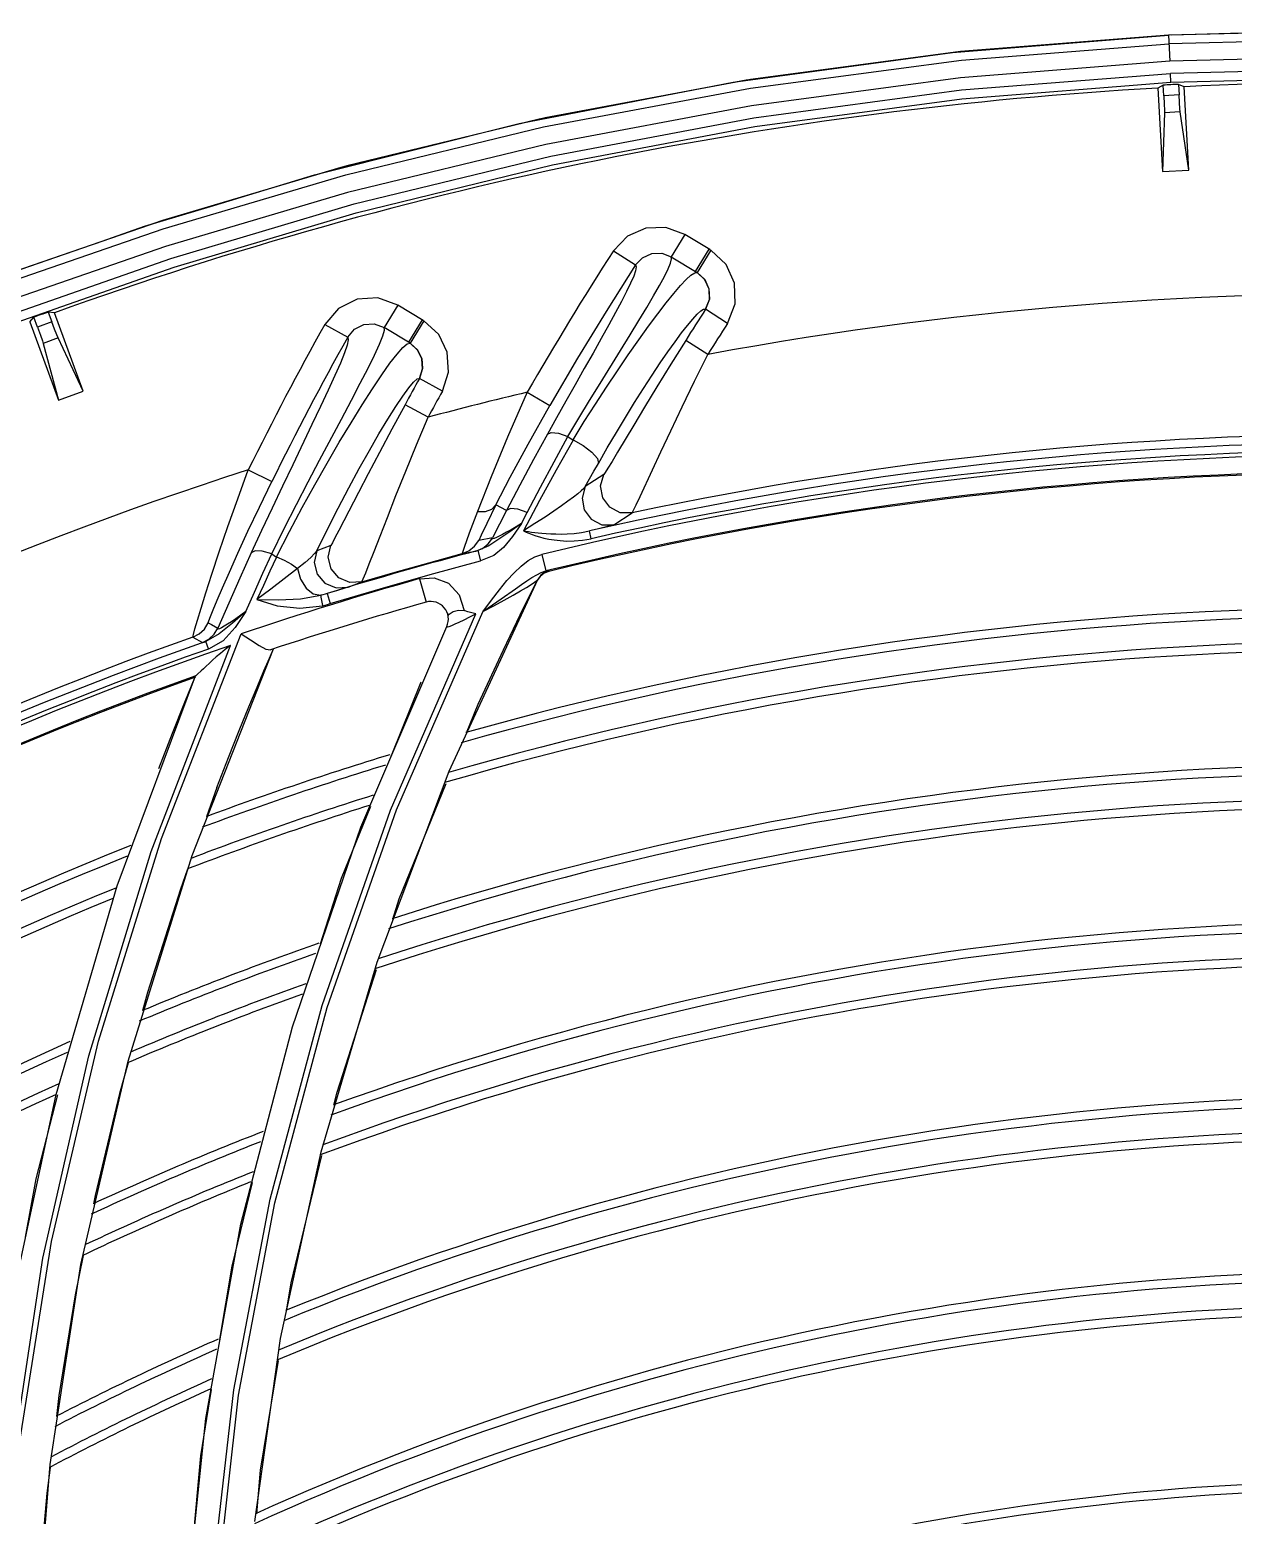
# Model space of a CAD drawing. Header units: metres. Extents: x -367 to 374, y -238 to 224.
# Drawn here: x 350.5151 to 350.584, y 176.8556 to 176.9406 of the extents above; entities that cross this region are included whole.
import ezdxf
from ezdxf.enums import TextEntityAlignment as Align

# ---------------------------------------------------------------- set-up
doc = ezdxf.new("R2010")
doc.units = ezdxf.units.M
for name, color, linetype in [('ELE-ALIMENTADORES', 160, 'Continuous'), ('LA_BAU_BASES GERAIS_R00$0$ARQ-XREF-ATT', 8, 'Continuous'), ('LA_BAU_BASES GERAIS_R00$0$BASE', 253, 'Continuous'), ('LA_BAU_BASES GERAIS_R00$0$dutos', 31, 'Continuous')]:
    doc.layers.add(name, color=color, linetype=linetype)
doc.styles.add('LA_BAU_BASES GERAIS_R00$0$R60-125-RS', font='romans.shx', dxfattribs={"height": 0.19})
doc.styles.add('LA_BAU_BASES GERAIS_R00$0$R80-100-RS', font='romans.shx', dxfattribs={"height": 0.203})

# ---------------------------------------------------------------- blocks, each defined once
blk = doc.blocks.new('LA_BAU_BASES GERAIS_R00$0$A$C2E3D5B4E')
at = {"layer": 'LA_BAU_BASES GERAIS_R00$0$dutos', "color": 251}
for p, q in [((-16.15736034561587, -1.009367604535043), (-16.16972641882739, -1.009676403012861)), ((-16.16972616517205, -1.009676366642168), (-16.16964857036601, -1.011173473857241)), ((-16.1575788776895, -1.00937015057815), (-16.16954034926357, -1.009671756589057)), ((-16.17002600307751, -1.012539398363231), (-16.17033109878594, -1.012713541298297)), ((-16.16999277195828, -1.013143943621515), (-16.17002600307751, -1.012539398363231)), ((-16.16958601318584, -1.012367135973079), (-16.1696122078074, -1.01186731284605)), ((-16.16915557246602, -1.012493731801158), (-16.16912246081438, -1.013096103674513)), ((-16.1688331414839, -1.012634954623252), (-16.16915557246602, -1.012493731801158)), ((-16.17033109878594, -1.012713541298297), (-16.17006914779995, -1.01747899100036)), ((-16.16912246081438, -1.013096103674513), (-16.16999277195828, -1.013143943621515)), ((-16.16857139623926, -1.017396661416285), (-16.1688331414839, -1.012634954623252)), ((-16.16995299688415, -1.014124862793949), (-16.17006914779995, -1.01747899100036)), ((-16.16905448123725, -1.014075472479533), (-16.16995299688415, -1.014124862793949)), ((-16.16857139623926, -1.017396661416285), (-16.16905448123725, -1.014075472479533)), ((-16.17006914779995, -1.01747899100036), (-16.16857139623926, -1.017396661416285)), ((-16.1974096844865, -1.021082545625802), (-16.19818937740183, -1.022364125919637)), ((-16.19597885737812, -1.02195203340915), (-16.19740959160481, -1.021082602070862)), ((-16.19603854730349, -1.02191746118541), (-16.19681927126931, -1.023198423847759)), ((-16.20148923518627, -1.022017723613942), (-16.20022935362476, -1.022831396415029)), ((-16.19818937740183, -1.022364125919637), (-16.19670234273281, -1.023269469044578)), ((-16.19592171146041, -1.021988670562394), (-16.19670234273281, -1.023269469044578)), ((-16.19597885737812, -1.02195203340915), (-16.1959259462742, -1.021993378757259)), ((-16.19684369106699, -1.023274262593702), (-16.1967030584251, -1.023269103116661)), ((-16.19670250641821, -1.023269450465421), (-16.19627217669995, -1.023665630383846)), ((-16.21383415015362, -1.025125774638298), (-16.21461330285911, -1.026407718535381)), ((-16.21237624447576, -1.02601303111777), (-16.21383402551828, -1.025125850491065)), ((-16.23490040223533, -1.026080249443737), (-16.23465955222491, -1.025824514372914)), ((-16.23490040223533, -1.026080249443737), (-16.23325661460876, -1.030560884602608)), ((-16.23445102121968, -1.026392928039684), (-16.23465955222491, -1.025824514372914)), ((-16.23363272558208, -1.026092724118541), (-16.23445102121968, -1.026392928039684)), ((-16.23384050690265, -1.025526353942666), (-16.23363272558208, -1.026092724118541)), ((-16.23349087506358, -1.02556713630355), (-16.23384050690265, -1.025526353942666)), ((-16.23184837850931, -1.030044252250889), (-16.23349087506358, -1.02556713630355)), ((-16.21243508697307, -1.02597734570071), (-16.21321585407577, -1.027258379265447)), ((-16.21234439753152, -1.026032619310797), (-16.21312506427512, -1.027313477350333)), ((-16.21237624447576, -1.02601303111777), (-16.21234768629256, -1.026036276567254)), ((-16.19622406848066, -1.025363941350122), (-16.19622256989851, -1.025364837770837)), ((-16.19496291722135, -1.026178857240382), (-16.19622257074934, -1.025364837221503)), ((-16.23328137666113, -1.02700942385826), (-16.23412619111741, -1.02731935660421)), ((-16.23184837850931, -1.030044252250889), (-16.23328137666113, -1.02700942385826)), ((-16.21801340736511, -1.026229104788115), (-16.21670319617033, -1.026958960968557)), ((-16.21312503868739, -1.02731343536351), (-16.21461330285911, -1.026407718535381)), ((-16.23412619111741, -1.02731935660421), (-16.23325661460876, -1.030560884602608)), ((-16.21328985448281, -1.027341711822089), (-16.2131256871271, -1.027313097476224)), ((-16.21312520269021, -1.027313392994699), (-16.21270910397106, -1.027690305885415)), ((-16.19609046550522, -1.027947031385963), (-16.19735985218631, -1.027148277957792)), ((-16.2125958416932, -1.029323362419461), (-16.21259445154328, -1.029324180640003)), ((-16.21128400982207, -1.03005362911216), (-16.21259445297392, -1.029324179844195)), ((-16.23325661460876, -1.030560884602608), (-16.23184837850931, -1.030044252250889)), ((-16.20642551185028, -1.030118422035855), (-16.20512469990126, -1.030864963053943)), ((-16.21210479579895, -1.031544405261855), (-16.21342193562032, -1.030827125755138)), ((-16.20410314886294, -1.032656984346147), (-16.20379847753793, -1.032849895372863)), ((-16.22238930477306, -1.034560684628275), (-16.22104453941029, -1.035224919414475)), ((-16.20204401476667, -1.034824305497466), (-16.20310804127894, -1.03551858266718)), ((-16.20761283748607, -1.036880742191613), (-16.20842298406296, -1.038454162406822)), ((-16.20761283748607, -1.036880742191613), (-16.20821699206044, -1.036565262261036)), ((-16.20675361393296, -1.037627223843344), (-16.20642859942609, -1.036995042672686)), ((-16.20147205561943, -1.03770670358216), (-16.2004213322075, -1.03702250395844)), ((-16.20275946001493, -1.038495264888923), (-16.20285999706084, -1.038053964676408)), ((-16.21766839830025, -1.038877476960522), (-16.21846972711137, -1.039183079954171)), ((-16.20944014147972, -1.038931459537423), (-16.20919927883097, -1.038594295001246)), ((-16.20842298406296, -1.038454162406822), (-16.20919935374241, -1.038594255871146)), ((-16.20866444169951, -1.038792442141755), (-16.20842445573271, -1.038457156098673)), ((-16.2210512832371, -1.039367662019401), (-16.22077101789591, -1.039544995290896)), ((-16.21197601162203, -1.040537984064656), (-16.20909727806884, -1.039762046549811)), ((-16.21014499336115, -1.039349956877857), (-16.20937306540327, -1.039211142343163)), ((-16.21003093111358, -1.038991073999284), (-16.21014496840371, -1.039350050582186)), ((-16.20937305264943, -1.039211191147558), (-16.20924910605254, -1.039180113304326)), ((-16.20924859198431, -1.039179981616769), (-16.20909692652913, -1.039763099669187)), ((-16.2059856836363, -1.039530516779166), (-16.20559696330156, -1.039398319058535)), ((-16.20559750123903, -1.039395149122981), (-16.20536647611561, -1.040344525824992)), ((-16.21720407283283, -1.040735417741132), (-16.21764884160348, -1.040214062407983)), ((-16.20565434541504, -1.040587841644708), (-16.20582108809776, -1.040824358322141)), ((-16.20562306729971, -1.040429704348469), (-16.20536647530844, -1.040344526638989)), ((-16.205198187919, -1.040370581523064), (-16.20516448789022, -1.040304377887594)), ((-16.21668282195242, -1.041265277352693), (-16.21788141653042, -1.041635897510503)), ((-16.21657348919325, -1.041004982428319), (-16.21720407283283, -1.040735417741132)), ((-16.21668459347802, -1.04126564518964), (-16.21589145886082, -1.040966348212066)), ((-16.21589145886082, -1.040966348212066), (-16.21657348919325, -1.041004982428319)), ((-16.21258893782851, -1.040784645276915), (-16.2122110946143, -1.042128253359522)), ((-16.21093712321499, -1.041046215501126), (-16.21031679240377, -1.041702770922427)), ((-16.21089355917138, -1.051795015217692), (-16.20582106590246, -1.040824313767814)), ((-16.20587845487717, -1.04088571310939), (-16.20582114339004, -1.040824278099251)), ((-16.20568960291803, -1.040655907941698), (-16.20585476924998, -1.040890877002937)), ((-16.21820657130365, -1.042040881746914), (-16.21815184943171, -1.042328900137989)), ((-16.21788005877397, -1.041635483071957), (-16.21769787509083, -1.042214629154557)), ((-16.21031679240377, -1.041702770922427), (-16.21004455158663, -1.042605994519988)), ((-16.21424902916579, -1.054032714482389), (-16.20936346181497, -1.042790659452919)), ((-16.21391787214452, -1.05401988399052), (-16.20897419477251, -1.042674989194609)), ((-16.2273652675658, -1.055645460325366), (-16.22279216004745, -1.043949554594917)), ((-16.22468344180561, -1.043315616724328), (-16.22450007220459, -1.043415893129975)), ((-16.22450007220459, -1.043415893129975), (-16.22413484970957, -1.043619827788177)), ((-16.22279243597359, -1.043946902513824), (-16.22226104594574, -1.044278297303833)), ((-16.21595320612141, -1.055001133568737), (-16.21103621444354, -1.043518121392196)), ((-16.22794620189916, -1.056390769547477), (-16.22340279640548, -1.044610608505252)), ((-16.22561060307089, -1.056632411521321), (-16.22095522265226, -1.044804224641382)), ((-16.2255592341553, -1.044130835063413), (-16.22501213053556, -1.044434960207298)), ((-16.22467502295012, -1.044808800709404), (-16.22482479196833, -1.044381657806014)), ((-16.22118204020535, -1.045326540172653), (-16.22095713319322, -1.044808773329976)), ((-16.22989943813809, -1.058358391702029), (-16.22541596506562, -1.046348240958366)), ((-16.22539563258169, -1.046338842115517), (-16.22541602028241, -1.046348210020994)), ((-16.21420031349953, -1.050899570678382), (-16.2124914541896, -1.046680778383859)), ((-16.20989828105894, -1.049608971808709), (-16.20922947051804, -1.047960469468933)), ((-16.21501959289481, -1.062735473769578), (-16.21089355917138, -1.051795015217692)), ((-16.21375193267022, -1.059107556722381), (-16.21107024317462, -1.052497655791456)), ((-16.22418940433136, -1.052742423330244), (-16.22478924964025, -1.05441517231128)), ((-16.21816280394523, -1.065221211309733), (-16.21424902916579, -1.054032714482389)), ((-16.21787656580591, -1.065324435035734), (-16.21391787214452, -1.05401988399052)), ((-16.21986732826645, -1.066426043379295), (-16.21595320612141, -1.055001133568737)), ((-16.2309720438584, -1.067247688755458), (-16.2273652675658, -1.055645460325366)), ((-16.23151488485473, -1.068097493214452), (-16.22794620189916, -1.056390769547477)), ((-16.22927091164274, -1.068397146642099), (-16.22561060307089, -1.056632411521321)), ((-16.23338539418137, -1.070297299260062), (-16.22989943813809, -1.058358391702029)), ((-16.21412352270227, -1.060262290627804), (-16.21375193267022, -1.059107556722381)), ((-16.21822695275068, -1.073579154082552), (-16.21501959289481, -1.062735473769578)), ((-16.21731081001099, -1.070166939288981), (-16.21505389358026, -1.063153462892558)), ((-16.22815431349363, -1.064469334577268), (-16.22844333283047, -1.065508854381449)), ((-16.22113950016046, -1.076295215426114), (-16.21816280394523, -1.065221211309733)), ((-16.22087771506995, -1.076511305868451), (-16.21787656580591, -1.065324435035734)), ((-16.22281271285692, -1.077727363099882), (-16.21986732826645, -1.066426043379295)), ((-16.2336531506603, -1.078719000228091), (-16.2309720438584, -1.067247688755458)), ((-16.23414551050928, -1.079674099833653), (-16.23151488485473, -1.068097493214452)), ((-16.23196816592599, -1.080033422864005), (-16.22927091164274, -1.068397146642099)), ((-16.23590316212676, -1.082078803668708), (-16.23338539418137, -1.070297299260062)), ((-16.2174904614003, -1.070911671895999), (-16.21731081001099, -1.070166939288981)), ((-16.22054950943402, -1.084267140646887), (-16.21822695275068, -1.073579154082552)), ((-16.2199434843501, -1.081080511592234), (-16.21818466600189, -1.073789449830372)), ((-16.23115374635245, -1.076080583034752), (-16.23124927182835, -1.07655769139609)), ((-16.22295756159338, -1.08751479630854), (-16.22087771506995, -1.076511305868451)), ((-16.22482812858789, -1.088846939082657), (-16.22281271285692, -1.077727363099882)), ((-16.23544655600244, -1.090025516253888), (-16.2336531506603, -1.078719000228091)), ((-16.23587393664093, -1.091065630134551), (-16.23414551050928, -1.079674099833653)), ((-16.23373915410912, -1.091484129537719), (-16.23196816592599, -1.080033422864005)), ((-16.22020466866161, -1.082682947272303), (-16.2199434843501, -1.081080511592234)), ((-16.22202575182746, -1.094752129765482), (-16.22054950943402, -1.084267140646887)), ((-16.23322537689819, -1.087522767839516), (-16.23337466190014, -1.088724347847972)), ((-16.22595540486464, -1.099736965372074), (-16.22482812858789, -1.088846939082657)), ((-16.23462370340303, -1.102701190511368), (-16.23373915410912, -1.091484129537719))]:
    blk.add_line(p, q, dxfattribs=at)
for points in [[(-16.16972641908478, -1.009676397943338), (-16.18172396158434, -1.010626418197432), (-16.19389479851679, -1.012251198243291), (-16.20573971561589, -1.01448760966349), (-16.21709391449531, -1.017255501720399), (-16.22745290959892, -1.020334034841369), (-16.23641601681811, -1.0234417961953), (-16.24404929902084, -1.026427761485763), (-16.25060713132461, -1.029253116594816), (-16.25621973333, -1.03187002898602), (-16.26099435673723, -1.03424630327271), (-16.26502205901352, -1.03636178525602), (-16.26838607105174, -1.038209314293169), (-16.27116420086304, -1.039791294348731), (-16.27339960823701, -1.041104637497199), (-16.27423804934915, -1.041605240745128)], [(-16.16972628055919, -1.009676397761439), (-16.18162775995324, -1.010616241490141), (-16.19365382967817, -1.012212442643147), (-16.20540198842173, -1.014414754852339), (-16.21674309972377, -1.017160614652937), (-16.22730736127278, -1.020287016771988), (-16.23646001240513, -1.023458096480397), (-16.24426095073841, -1.026515137110152), (-16.2509302791168, -1.029398733637834), (-16.25661416589173, -1.032061030410375), (-16.26144064339223, -1.034475646272483), (-16.2655041772191, -1.036621994449604), (-16.26889392340854, -1.038494648567109), (-16.27168514185269, -1.040094189681156), (-16.27393289396423, -1.041421832308231)], [(-16.22437144065452, -1.019431818233613), (-16.21859927246396, -1.017669566240045), (-16.20688457857887, -1.01473871236584), (-16.19463401839357, -1.012371555599827), (-16.18208521574343, -1.010665134952148), (-16.16972799325276, -1.009676505013601)], [(-16.14516603329184, -1.009725247733229), (-16.15750670907528, -1.009367273594478), (-16.16972616396652, -1.009676390562788)], [(-16.06204530901186, -1.031038351431278), (-16.0643445427695, -1.029996015998847), (-16.06721608877615, -1.028733417861702), (-16.07071706420811, -1.027253483750144), (-16.07491353223395, -1.025565706050372), (-16.07989283829284, -1.023683640933712), (-16.08575685499954, -1.021632692544415), (-16.09263975204203, -1.019449051467461), (-16.10069560825423, -1.01719246390229), (-16.11011545313113, -1.014952223010084), (-16.12098131940093, -1.012886842387786), (-16.13278679954192, -1.011257014167029), (-16.14496996970729, -1.010232296108086), (-16.15738726550444, -1.009865944340788), (-16.16970085857156, -1.010175755466378)], [(-16.27402256670757, -1.041844300091441), (-16.27172451561501, -1.040505250403555), (-16.26889317987434, -1.038901149026685), (-16.26546544614666, -1.037025625346985), (-16.26137003695339, -1.034879972233909), (-16.25652305582935, -1.032471807093032), (-16.25082865734748, -1.029820161019131), (-16.24417295536477, -1.026956409405727), (-16.23637632278951, -1.023913145547056), (-16.22725688561604, -1.020763367627922), (-16.21681517424622, -1.017677397918021), (-16.20549110324009, -1.014934067883303), (-16.19364326120422, -1.01271262236304), (-16.1815724212388, -1.011111444865207), (-16.16970085857156, -1.010175755466378)], [(-16.06209376171682, -1.032111127049291), (-16.06442439650255, -1.031060891084678), (-16.06732862309354, -1.029780007039051), (-16.07085478953104, -1.028279646982526), (-16.07506665942037, -1.026581233045079), (-16.08005213168644, -1.024691917817734), (-16.08591918046022, -1.022633625804417), (-16.09279236301245, -1.020447272164063), (-16.10080984288606, -1.018196846236322), (-16.11018097568967, -1.01596177959226), (-16.12097051589217, -1.013902039405991), (-16.1327871071353, -1.012264099787615), (-16.14500894815819, -1.011230145156958), (-16.15734925257175, -1.010860009201394), (-16.16964857036601, -1.011173473857241)], [(-16.16964857036601, -1.011173473857241), (-16.18163550115378, -1.012118356684994), (-16.19359442578298, -1.013715775260323), (-16.20536964008897, -1.015931421095672), (-16.21671269775061, -1.018685427671414), (-16.22713100748797, -1.021773709942579), (-16.23622457702231, -1.024923723992913), (-16.24401202761874, -1.02797192573297), (-16.25067324985002, -1.030847435059229), (-16.25635973727549, -1.033504891387281), (-16.26119694838644, -1.035915917345562), (-16.26529208811144, -1.038068332978298), (-16.2687332585524, -1.039963188127047), (-16.27158584264953, -1.04158441961016), (-16.27389637861052, -1.042926610638176)], [(-16.06236403556886, -1.033067030945574), (-16.06473530929816, -1.031959869895843), (-16.06766066963746, -1.030640938237127), (-16.07120333713874, -1.029110827747616), (-16.07543329127566, -1.027377688091917), (-16.08043456100859, -1.025456956014466), (-16.08630658065977, -1.023374763358959), (-16.09316541052294, -1.021172444914271), (-16.10117628431999, -1.018904292305422), (-16.11049891408538, -1.016664598205978), (-16.12119284778464, -1.014609285306221), (-16.13285242387155, -1.012977148793368), (-16.14496238993797, -1.011939918058204), (-16.15726362992791, -1.01156328760743), (-16.16961217240305, -1.011867988347774)], [(-16.27364784102929, -1.043913755334586), (-16.2713392542264, -1.042532404287783), (-16.2684974019553, -1.040883795578964), (-16.2650648532981, -1.038966030058589), (-16.26097320351209, -1.036781781081743), (-16.25613673971657, -1.034338015491528), (-16.25045375971968, -1.031650931735101), (-16.24378358807371, -1.02874147558822), (-16.23598203237816, -1.025659618338693), (-16.22682640428957, -1.022465305646335), (-16.21633403199166, -1.019340952428763), (-16.205069967295, -1.016597764737242), (-16.19345229814462, -1.014406900808069), (-16.18156712520931, -1.01281668272776), (-16.16961220627309, -1.011867342106314)], [(-16.27298729478434, -1.044311514018489), (-16.27069868505987, -1.042925138248108), (-16.26787952278573, -1.041273565194103), (-16.26447346406803, -1.039355909118683), (-16.26041262058698, -1.037175168078363), (-16.25561265599663, -1.034738727816773), (-16.24997850356385, -1.032065264389246), (-16.24337873900686, -1.029178058362675), (-16.23567799960529, -1.02612735147585), (-16.2266349706897, -1.022962037399964), (-16.21621809758108, -1.019848628173975), (-16.20498455527741, -1.017102669111125), (-16.19340814764655, -1.014911751604529), (-16.18156364000879, -1.013320983532765), (-16.16958600520229, -1.012367288307985)], [(-16.16958600520229, -1.012367288307985), (-16.15747829911197, -1.012063952074357), (-16.14544692594973, -1.012417921526946), (-16.13361099640633, -1.013406859530448), (-16.122112561417, -1.014984665878444), (-16.11129562631368, -1.017036541198365), (-16.10186946759586, -1.01928638103135), (-16.09380582686936, -1.021563788409992), (-16.08689548022039, -1.023783524222097), (-16.08099404005497, -1.025882195964812), (-16.07597583148481, -1.027819384605834), (-16.071745737127, -1.029565476233699), (-16.06821237544909, -1.031106579479172), (-16.06530060501836, -1.032435791945943), (-16.06295340154566, -1.033548662614237)], [(-16.16999277195828, -1.013143943621515), (-16.16996751996976, -1.013634186193201), (-16.16995443861651, -1.013964552262848), (-16.16995299688415, -1.014124862793949)], [(-16.16905448123725, -1.014075472479533), (-16.16907292354699, -1.013887306422191), (-16.16909672729844, -1.01353984199767), (-16.16912246081438, -1.013096103674513)], [(-16.23108578072697, -1.021590081382499), (-16.22832320671932, -1.020617421872601), (-16.22436750594488, -1.019427398190317)], [(-16.19740959160481, -1.021082602070862), (-16.19849831912461, -1.020682802384442), (-16.19963940782236, -1.020721545700042), (-16.20068343826324, -1.021183698166794), (-16.20148928830531, -1.022017768636658)], [(-16.20226133913002, -1.029606219670939), (-16.20108929664048, -1.027718639274724), (-16.20054373594667, -1.026836602047922), (-16.2000418154621, -1.026016536576833), (-16.19959080820854, -1.025267449110913), (-16.19919494250917, -1.02459417885774), (-16.19885689010835, -1.023999171913317), (-16.19857960720947, -1.023485084303218), (-16.1983673806385, -1.023056333786997), (-16.19822633281092, -1.022720035544523), (-16.19816406283417, -1.022485581706576), (-16.19818932105818, -1.022364033394922)], [(-16.20022937423983, -1.022831395303626), (-16.19982916968547, -1.022416132712976), (-16.19930466280357, -1.022183272747213), (-16.19873094621607, -1.022164420185334), (-16.19818931465261, -1.022364022876616)], [(-16.19496290179268, -1.026178833259735), (-16.19452668148324, -1.025061140766127), (-16.19455861646566, -1.023881566067473), (-16.19504283426704, -1.022805485477591), (-16.1959259462742, -1.021993378757259)], [(-16.20022867386797, -1.022831835886507), (-16.20019061319363, -1.022945977411553), (-16.20022794058059, -1.023160978207386), (-16.20033547731919, -1.02347061097106), (-16.20050822998883, -1.023869239773092), (-16.20074134985498, -1.024351582122733), (-16.20103000823156, -1.024912455574565), (-16.20137068896338, -1.025549146112724), (-16.20175975750499, -1.026258540102106), (-16.20219222790183, -1.027035069216879), (-16.20266230229345, -1.027871753228908), (-16.20316272702939, -1.028758958518381), (-16.20368360174143, -1.029682148395921), (-16.20421455585347, -1.030625535324987), (-16.20474648115351, -1.031574994208938), (-16.20527368961302, -1.032521909574541)], [(-16.20022867386797, -1.022831835886507), (-16.20191262601293, -1.025487879749278), (-16.20354513716893, -1.028166470079384), (-16.20512503857208, -1.030864768739491)], [(-16.19766110727869, -1.024008004689392), (-16.19732966821084, -1.02365544203866), (-16.19705510390941, -1.023407213869802), (-16.19684369106699, -1.023274262593702)], [(-16.19622256989851, -1.025364837770837), (-16.19600497125521, -1.024809518796872), (-16.19602052569735, -1.024215484751664), (-16.19626559142944, -1.023673936796229), (-16.19670250641821, -1.023269450465421)], [(-16.20379876911147, -1.032846897191746), (-16.20315972593198, -1.03179889349002), (-16.20252743902438, -1.030795492917321), (-16.2018964301069, -1.029823739409665), (-16.2012671592197, -1.028880277661017), (-16.20064636633242, -1.02797221669033), (-16.20004705785732, -1.027116510556596), (-16.1994814446175, -1.026329378728121), (-16.19895678877037, -1.025620402607899), (-16.19847707846611, -1.024994936974224), (-16.19804455280882, -1.024456326378356), (-16.19766110727869, -1.024008004689392)], [(-16.19627217669995, -1.023665630383846), (-16.19602724496235, -1.024191765438161), (-16.19600368086367, -1.024792564774259), (-16.19622406848066, -1.025363941350122)], [(-16.21383402551828, -1.025125850491065), (-16.21497216158696, -1.024719069019454), (-16.21615835884677, -1.024788908325434), (-16.21722445888417, -1.02531366748525), (-16.21801341061928, -1.026229109544772)], [(-16.23328137666113, -1.02700942385826), (-16.23335402756129, -1.026834871772451), (-16.23347837996926, -1.026509549436639), (-16.23363272558208, -1.026092724118541)], [(-16.21128399245936, -1.030053597802805), (-16.21092790562489, -1.02895984387095), (-16.21100485809529, -1.027829698794164), (-16.21149523519671, -1.026808581822195), (-16.21234768629256, -1.026036276567254)], [(-16.20235491838275, -1.034185055755813), (-16.2018442649869, -1.033298770772205), (-16.20132669118448, -1.032419193237445), (-16.20080561417626, -1.031553038982281), (-16.20028691510106, -1.030710674468253), (-16.19977774350173, -1.029903864430423), (-16.19928566387307, -1.029144244864881), (-16.19881684510847, -1.0284406079615), (-16.19837592552813, -1.02779902566698), (-16.19796676978785, -1.027224229307365), (-16.19759204214279, -1.026719233871233), (-16.19725418888947, -1.026286945783511), (-16.19695582610348, -1.025930785051685), (-16.19670016872487, -1.025655219013686), (-16.19649069167326, -1.025465274765963), (-16.19633081437587, -1.025366246574492), (-16.19622408416899, -1.025363948898018)], [(-16.23445102121968, -1.026392928039684), (-16.23428353956842, -1.026854366378473), (-16.23417444011602, -1.027166472402939), (-16.23412619111741, -1.02731935660421)], [(-16.21670241363245, -1.026959397608778), (-16.21666926603848, -1.027112088415095), (-16.21673303797388, -1.027418203918103), (-16.21688675197584, -1.027868450334324), (-16.21712328255262, -1.028453643517139), (-16.21743541303567, -1.029164945950185), (-16.21781626576103, -1.029994556323516), (-16.2182586373392, -1.030934088521178), (-16.21875312115026, -1.031970657268801), (-16.21985045338533, -1.03426041780375)], [(-16.21830943360692, -1.034000632822142), (-16.21706061437771, -1.031649369010381), (-16.21649199457579, -1.030573884059493), (-16.21598154851972, -1.029595814999709), (-16.21553977584836, -1.028729938436015), (-16.21517381900503, -1.027985453879126), (-16.21488982910478, -1.027369712280858), (-16.21469527637964, -1.026892363832019), (-16.21459941435978, -1.026566240741602), (-16.2146132261696, -1.026407592549447)], [(-16.21670319402892, -1.026958962158176), (-16.21631162282938, -1.026503316015521), (-16.21577586349849, -1.026238806973822), (-16.21517920063889, -1.026204438812499), (-16.21461322603591, -1.026407592376643)], [(-16.21387660366508, -1.027931518091179), (-16.21354356002121, -1.027554480647893), (-16.21328985448281, -1.027341711822089)], [(-16.21259445154328, -1.029324180640003), (-16.2124167437255, -1.028780606310363), (-16.21245492551861, -1.028211951759374), (-16.21270262581947, -1.027698303839031), (-16.21312520269021, -1.027313392994699)], [(-16.21270910397106, -1.027690305885415), (-16.21246164449622, -1.028190697331127), (-16.21241633512, -1.028765503552393), (-16.2125958416932, -1.029323362419461)], [(-16.1973599548428, -1.027148213359112), (-16.19820988290712, -1.028509297302378), (-16.19900339965625, -1.029798892337283), (-16.19971725246114, -1.030974170553861), (-16.20033353262943, -1.031999252227877), (-16.20125596089656, -1.033545084115474)], [(-16.22077165556721, -1.039541912806897), (-16.22002815155929, -1.038085511507859), (-16.21930337609592, -1.036718541557718), (-16.21858884327685, -1.035417394672265), (-16.21788158182835, -1.03417046774274), (-16.21718578150785, -1.032980140917687), (-16.21651276346302, -1.031862106638698), (-16.21587585716907, -1.030835919488425), (-16.21528640876886, -1.029918505380635), (-16.21475286126997, -1.02912254678148), (-16.21428147832421, -1.028457674977005), (-16.21387660366508, -1.027931518091179)], [(-16.19925582889346, -1.034559698297642), (-16.19877437572677, -1.033525950399678), (-16.19820726154285, -1.032318758482404), (-16.1975598940453, -1.030959154622622), (-16.1968480024143, -1.029486660928967), (-16.19609046560845, -1.027947031611518)], [(-16.21846956424679, -1.039182895648707), (-16.21786161559021, -1.037956375344663), (-16.21724918505834, -1.036754379090496), (-16.21663859647606, -1.035589941428668), (-16.21603862165102, -1.034479810172058), (-16.21545947403001, -1.033442227192324), (-16.21491283771866, -1.032496698767943), (-16.21440858584492, -1.031658273159962), (-16.21395351261208, -1.030936182520861), (-16.21355267874242, -1.030336928360782), (-16.21321109195014, -1.029867413288855), (-16.21293398061152, -1.029535558842042), (-16.21272694281333, -1.029350660751959), (-16.21259585745292, -1.02932338148247)], [(-16.20642551185028, -1.030118422035855), (-16.20754722296579, -1.032694298347167), (-16.2084878277733, -1.034961689019553), (-16.20926821085732, -1.036935620186966)], [(-16.20410344639595, -1.032654004484982), (-16.20347934329129, -1.031601973576187), (-16.20286645981651, -1.030590113665028), (-16.20226133913002, -1.029606219670939)], [(-16.21342208878104, -1.030827042338103), (-16.21418093765578, -1.032231206869881), (-16.2148905061913, -1.03356387249795), (-16.21553014594292, -1.034781125150118), (-16.21608423934504, -1.035846712980572), (-16.21692014000018, -1.037467084594653)], [(-16.20821627669693, -1.036564837189587), (-16.20739523217026, -1.034981838626379), (-16.20637368974621, -1.033087548406627), (-16.20512503857208, -1.030864768739491)], [(-16.21589114204926, -1.040966565251153), (-16.21581169881665, -1.040785816034884), (-16.21567131824304, -1.040442394664467), (-16.21546689845582, -1.039926768792327), (-16.21519524496443, -1.039230442578344), (-16.21485083815514, -1.038347435314506), (-16.21443179491234, -1.037277909273769), (-16.21393885346424, -1.036032347311163), (-16.21337765760927, -1.034634171792902), (-16.21276097639566, -1.033122909207748), (-16.2121047957944, -1.031544405321881)], [(-16.20527368961302, -1.032521909574541), (-16.20606944664087, -1.03397208702853), (-16.20684940012325, -1.035425228653082), (-16.20761360395591, -1.036881140336561)], [(-16.20379847753793, -1.032849895372863), (-16.20476767900163, -1.034573452103075), (-16.20571642113009, -1.036307001925422), (-16.20664466354492, -1.038050299314534)], [(-16.20642859942609, -1.036995042672686), (-16.20566729945313, -1.0355425142331), (-16.20489214287727, -1.03409644942775), (-16.20410314886294, -1.032656984346147)], [(-16.20527297674471, -1.032522311334731), (-16.20505534967106, -1.032420700210139), (-16.20464533991526, -1.032464885764682), (-16.20410344930542, -1.032653903240032)], [(-16.20379881417603, -1.032846700282505), (-16.20321778658126, -1.033163803506511), (-16.202724980742, -1.03353549812681), (-16.20240506973687, -1.033905846593086), (-16.20235543500394, -1.034184750237443)], [(-16.20125596089656, -1.033545084115474), (-16.20157436235058, -1.034076968737907), (-16.20180663827523, -1.034459609465273), (-16.20196019819696, -1.03470407669073), (-16.20204355475335, -1.034824292049677)], [(-16.22555922918946, -1.044130849025976), (-16.22552998062747, -1.043983821825066), (-16.22544505127144, -1.043664748206254), (-16.2253027307238, -1.043166004269267), (-16.22509741902559, -1.042481342539475), (-16.2248241744478, -1.041603156009558), (-16.22447802002171, -1.040524486060974), (-16.22405475461028, -1.039249253740024), (-16.22355815512583, -1.03779999896841), (-16.22299772815404, -1.036219625789897), (-16.22238930505637, -1.034560685130316)], [(-16.21985045338533, -1.03426041780375), (-16.22043444532301, -1.035485610884905), (-16.22102939035312, -1.036744081871518), (-16.2216270584272, -1.038021780066344), (-16.22222349043386, -1.039312860881807)], [(-16.22105192268646, -1.039364513973567), (-16.22033045545368, -1.037906794735761), (-16.21963872465358, -1.036545130690399), (-16.21896652089436, -1.035248523996131), (-16.21830943360692, -1.034000632822142)], [(-16.20310766957027, -1.035518514081275), (-16.20285826636064, -1.035073671433281), (-16.20260734955446, -1.034629183188997), (-16.20235491838275, -1.034185055755813)], [(-16.20042103804644, -1.037022735947801), (-16.20033989045123, -1.036872972275603), (-16.20018770398883, -1.036560223875938), (-16.1999589524894, -1.036075495219563), (-16.19925582889346, -1.034559698297642)], [(-16.22468264680128, -1.043315962912573), (-16.22464756267846, -1.043200705427523), (-16.22455430894979, -1.042951983759565), (-16.22439715231576, -1.042559015436098), (-16.22417037548666, -1.042012547197999), (-16.22386706217139, -1.041301766313779), (-16.22347582360953, -1.040407825393856), (-16.22298971305554, -1.03932478469477), (-16.22241232335546, -1.038071536224095), (-16.22175730589743, -1.036687909287764), (-16.22104501057856, -1.035224686785739)], [(-16.20310816468418, -1.035518246853542), (-16.20319124403568, -1.035618649814467), (-16.20333520018494, -1.035754463789715), (-16.20353447723937, -1.035921783825586), (-16.20378771870082, -1.036119900860911), (-16.20409699713491, -1.036350112179832), (-16.20446477201222, -1.036613463042784), (-16.2048995518976, -1.036914732593402), (-16.20540823590227, -1.037256660133323), (-16.20599109081832, -1.037636466023002), (-16.20664517861587, -1.03804738988282)], [(-16.20310804127894, -1.03551858266718), (-16.20329199151956, -1.036174876557823), (-16.20316659569653, -1.036844663485397), (-16.20276045866058, -1.037387872868464), (-16.20215342875326, -1.037697595692123), (-16.20147205561943, -1.03770670358216)], [(-16.2004213322075, -1.03702250395844), (-16.2011011400723, -1.037009361133357), (-16.20170612345464, -1.036696576724069), (-16.20210997590448, -1.03615066611718), (-16.20223190983734, -1.035479631604801), (-16.20204401476667, -1.034824305497466)], [(-16.20926821085732, -1.036935620186966), (-16.20974091860535, -1.038189187651994), (-16.21003093111358, -1.038991073999284)], [(-16.20926774540021, -1.036934549592559), (-16.2088163743756, -1.036933124711766), (-16.20845172778672, -1.036804878000737), (-16.20821645157002, -1.036564182404334)], [(-16.20821699206044, -1.036565262261036), (-16.20874427887247, -1.037621219737673), (-16.20906860619971, -1.038292429145883), (-16.20919935374241, -1.038594255871146)], [(-16.20642731573025, -1.036988813252435), (-16.20697271131212, -1.036812832035764), (-16.20739248185328, -1.036774772389151), (-16.20761310733587, -1.036881268337027)], [(-16.21692014000018, -1.037467084594653), (-16.21721297870772, -1.038033415880534), (-16.21743064383054, -1.038449101996491), (-16.21757995360622, -1.038725905440231), (-16.21766815060664, -1.038877331628726)], [(-16.20675410521017, -1.037624410117758), (-16.20743217074596, -1.038096378061425), (-16.20806114500465, -1.038526499488114), (-16.20863350476202, -1.038912455206344), (-16.2092485912417, -1.039179985073758)], [(-16.20675361393296, -1.037627223843344), (-16.2072638960849, -1.038377605643007), (-16.20777703161139, -1.038998211462683), (-16.20834815062608, -1.039450140079396), (-16.20909727806884, -1.039762046549811)], [(-16.20675443198297, -1.037624605828285), (-16.20706621360841, -1.037813929402262), (-16.20735122084216, -1.037982617558271), (-16.20760921857345, -1.038130591265769), (-16.20783791378199, -1.038256414589057), (-16.20803309113944, -1.038357583801996), (-16.20819141547736, -1.038432208910933), (-16.20831162084914, -1.038479422914577), (-16.20838972402817, -1.038497534157329), (-16.20842532498591, -1.038487681219237), (-16.20842298406296, -1.038454162406822)], [(-16.20664517030355, -1.038047424520926), (-16.2063512191412, -1.03809316388805), (-16.20618386342267, -1.038116992739276), (-16.20600106334814, -1.03814044085965), (-16.20580168556216, -1.038163006425464), (-16.20558398813773, -1.038184076530968), (-16.2053455631667, -1.038202780780637), (-16.20508395843899, -1.038217826304106), (-16.20479622053062, -1.038227468677803), (-16.20447957362785, -1.038229213577949), (-16.20413304362501, -1.038219539505633), (-16.20374922916699, -1.03819315660229), (-16.20332387471717, -1.038141787525717), (-16.20285999642374, -1.038053967473104)], [(-16.20664466354492, -1.038050299314534), (-16.20649258854337, -1.038116652035285), (-16.20632730373518, -1.038187251369607), (-16.20614495187465, -1.03825729859517), (-16.20594309199942, -1.038326569752542), (-16.20571904979897, -1.03839419795321), (-16.20547007016785, -1.038458689944207), (-16.20519336538337, -1.038517922805738), (-16.20488611672317, -1.038568938433571), (-16.20454456104335, -1.038607893875167), (-16.20416433903392, -1.038629331732125), (-16.20374163038605, -1.038625564524125), (-16.20327363950855, -1.038585833184413), (-16.20275897487409, -1.038498991884524)], [(-16.20147149406966, -1.037706865349435), (-16.2015337344933, -1.037727348688975), (-16.20169253130371, -1.037769510822443), (-16.20195869791951, -1.037835970133244), (-16.20234296414037, -1.037929514216273), (-16.20285998090321, -1.038053960993864)], [(-16.21764884160348, -1.040214062407983), (-16.21781577028878, -1.03954738746296), (-16.21766839830025, -1.038877476960522)], [(-16.21014499336115, -1.039349956877857), (-16.20976363303998, -1.039189811533731), (-16.20944014147972, -1.038931459537423)], [(-16.20937306540327, -1.039211142343163), (-16.20898945444878, -1.03905135895792), (-16.20866444169951, -1.038792442141755)], [(-16.22222349043386, -1.039312860881807), (-16.22287488251868, -1.040748532458281), (-16.22351145005405, -1.042183774213015), (-16.22413329499523, -1.043618411236537)], [(-16.22252334649329, -1.042666089888996), (-16.22204009950246, -1.041563915172162), (-16.22154941147528, -1.040464420610704), (-16.2210512832371, -1.039367662019401)], [(-16.22105182644873, -1.039364781334996), (-16.22158981087614, -1.039218146772043), (-16.222006461202, -1.039197545459217), (-16.22222398873737, -1.039312669314938)], [(-16.22077101789591, -1.039544995290896), (-16.22115147919476, -1.04035592995541), (-16.22152765964938, -1.041168532399467), (-16.22189955768135, -1.041982778204044)], [(-16.22077171117235, -1.039541744098358), (-16.22034031281919, -1.0397257943211), (-16.21992698935173, -1.039953035328551), (-16.21957724206777, -1.040200770717718)], [(-16.21846955095725, -1.039182887690629), (-16.21859287513689, -1.03935066042385), (-16.21881311920743, -1.039574213540334), (-16.21913587762447, -1.039854553487828), (-16.21957728531288, -1.040200769133378)], [(-16.21846972711137, -1.039183079954171), (-16.21861557668944, -1.039854735487722), (-16.21844673638907, -1.040520690711389)], [(-16.21589117971189, -1.040966439194278), (-16.2139810887611, -1.040408874490538), (-16.21206562671978, -1.039870049162062), (-16.21014497791657, -1.039350015068237)], [(-16.20718099956912, -1.04044478680197), (-16.20678160686339, -1.040060879563214), (-16.20638280516459, -1.039753377804743), (-16.2059856836363, -1.039530516779166)], [(-16.21957724206777, -1.040200770717718), (-16.22033142177452, -1.040800804255639), (-16.22110630883617, -1.041393380723719), (-16.22190032608796, -1.041978939085027)], [(-16.21957715429198, -1.040200729418473), (-16.21940499494212, -1.04080847279846), (-16.21908699146752, -1.041319382359404), (-16.21867828477389, -1.041648049222829), (-16.21824775941332, -1.041736659543574)], [(-16.21844673638907, -1.040520690711389), (-16.21800151557227, -1.041039563113998), (-16.21736900273436, -1.041307512426727), (-16.21668459347802, -1.04126564518964)], [(-16.2177007430123, -1.042214382670579), (-16.21484316115266, -1.041356694794274), (-16.21197601162203, -1.040537984064656)], [(-16.20897419477251, -1.042674989194609), (-16.20846523283581, -1.042007847759749), (-16.20800930536689, -1.041416931261381), (-16.20758651896449, -1.040897380095601), (-16.20718099956912, -1.04044478680197)], [(-16.20709521904701, -1.041360795668595), (-16.20675280161186, -1.041119478754524), (-16.20644275169616, -1.040905584187101), (-16.20615672524582, -1.040717800856044), (-16.20588588685359, -1.04055730227509), (-16.20562306729971, -1.040429704348469)], [(-16.205198187919, -1.040370581523064), (-16.205464581059, -1.040477611689028), (-16.20568960291803, -1.040655907941698)], [(-16.20516448789022, -1.040304377887594), (-16.20542929181556, -1.040410383438655), (-16.20565434541504, -1.040587841644708)], [(-16.20516448791341, -1.040304377761174), (-16.2051861413006, -1.040306690117802), (-16.20525340701397, -1.040320042426799), (-16.20536647380641, -1.040344525261105)], [(-16.21258859131694, -1.040785873047469), (-16.21175726012143, -1.040732027703314), (-16.21093712321499, -1.041046215501126)], [(-16.20922937464866, -1.047960513519399), (-16.20779431604069, -1.044850044976272), (-16.20663341379577, -1.042449240168651), (-16.20586568045474, -1.040913993816218)], [(-16.2089749009474, -1.042672156302331), (-16.20840553297194, -1.04228289637166), (-16.20791123976323, -1.041938019551424), (-16.20709521904701, -1.041360795668595)], [(-16.2089749002871, -1.042672158791618), (-16.2083394940455, -1.042336104393769), (-16.20774326277296, -1.042011831714888), (-16.20722925778864, -1.04172471544706), (-16.20681117980439, -1.041484354505599), (-16.20647151585808, -1.041282197380212), (-16.20620380030596, -1.041115260870981), (-16.20600639278064, -1.040983133353336), (-16.20587845487717, -1.04088571310939)], [(-16.22190031836681, -1.041978962417204), (-16.22066763217026, -1.042003567071959), (-16.21939625124833, -1.041930239386318), (-16.21824776559606, -1.041736702862806)], [(-16.22189955768135, -1.041982778204044), (-16.22073446523609, -1.042338920694135), (-16.21944656559572, -1.042466457891067), (-16.21815162518669, -1.042332305261596)], [(-16.21788006478391, -1.04163544777083), (-16.2180005059904, -1.04167123821361), (-16.21812310466339, -1.041704852822193), (-16.21824781150872, -1.041736410673082)], [(-16.21824776559606, -1.041736702862806), (-16.21823963514225, -1.041837431101783), (-16.21820657130365, -1.042040881746914)], [(-16.21815162518669, -1.042332305261596), (-16.21800027921063, -1.042297332521855), (-16.21784993564779, -1.042258012457467), (-16.2177007430123, -1.042214382670579)], [(-16.22252412863099, -1.042662059587826), (-16.22328631763776, -1.043326933924334), (-16.2240505305831, -1.043948572369743), (-16.22482454981764, -1.044381577751381)], [(-16.22252334649329, -1.042666089888996), (-16.22313889070892, -1.043588352715858), (-16.22383348766152, -1.044340323119911), (-16.22467421712008, -1.044813457328644)], [(-16.22252413983006, -1.042662067649587), (-16.22282614752567, -1.04288058438641), (-16.22310284922605, -1.04307567902805), (-16.22335408385379, -1.043247219721422), (-16.22357704397064, -1.043393077409462), (-16.22376924652917, -1.043511218550236), (-16.22392569370868, -1.043597982468498), (-16.22403863076124, -1.043649048436862), (-16.22410713249337, -1.043665659055193), (-16.2241364919164, -1.043653204585723), (-16.22413402408529, -1.04361809401297)], [(-16.21095867646409, -1.042900466706385), (-16.21088688722239, -1.042808494804092), (-16.21066921639067, -1.042669338772328), (-16.210359154662, -1.042580128054112), (-16.21004527750711, -1.042603258612587)], [(-16.2103172538732, -1.043268054610678), (-16.21003674941494, -1.043131518945017), (-16.20971785765641, -1.042970880706605), (-16.20936418342535, -1.042787860846772)], [(-16.20936346181497, -1.042790659452919), (-16.20959879933434, -1.042735374179472), (-16.20982567919964, -1.04267348946513), (-16.21004455158663, -1.042605994519988)], [(-16.2255592341553, -1.044130835063413), (-16.22519983077609, -1.043946448648683), (-16.22489951939042, -1.043668795538622), (-16.22468344180561, -1.043315616724328)], [(-16.22501213053556, -1.044434960207298), (-16.22464757713442, -1.044247389436975), (-16.22434744502152, -1.043968158754694), (-16.22413484970957, -1.043619827788177)], [(-16.21103621444354, -1.043518121392196), (-16.21103281651449, -1.04354182140986), (-16.21098629861581, -1.043542318051266), (-16.21089146812028, -1.043516046047159), (-16.21074649971661, -1.043461084430135), (-16.21055438811027, -1.043378138148626), (-16.2103172538732, -1.043268054610678)], [(-16.22340363569629, -1.044606154701512), (-16.22370550938149, -1.044840691779143), (-16.22397675886941, -1.045060989493038), (-16.22422042925791, -1.045266425923444), (-16.22443914817632, -1.045456857255601), (-16.22463480724491, -1.045632091264167), (-16.22480882649415, -1.045791867689957), (-16.22496208781558, -1.045935628070481), (-16.22509495052054, -1.046062376505404)], [(-16.2250121263196, -1.044434972219904), (-16.22498774395672, -1.044430748961247), (-16.224924887827, -1.044412834087495), (-16.22482451657561, -1.044381561324087)], [(-16.22226104594574, -1.044278297303833), (-16.22177153505936, -1.044604388401865), (-16.2213817600159, -1.044823503610758), (-16.22111330457756, -1.044856637344935)], [(-16.22418931081938, -1.052742460907837), (-16.22352456071894, -1.05101630762573), (-16.22291201893722, -1.049472550569305), (-16.22236486567135, -1.048128709531454), (-16.22189210220085, -1.046992499622945), (-16.22149809048051, -1.046062232121301), (-16.22118204020535, -1.045326540172653)], [(-16.22544904542337, -1.046428807851669), (-16.22604354432542, -1.047879814269152), (-16.22674763788109, -1.049648176244489), (-16.22752456933131, -1.051666595471659)], [(-16.22509495052054, -1.046062376505404), (-16.22529614197538, -1.046255489309885), (-16.22535978155656, -1.046313244827331), (-16.22539563258169, -1.046338842115517)], [(-16.21825584161479, -1.061679388430719), (-16.21704720658954, -1.05792791441371), (-16.21537686234842, -1.053804207233668)], [(-16.22586105202345, -1.057404036810738), (-16.22627641523286, -1.058562332749432), (-16.22815431349363, -1.064469334577268)], [(-16.22927329286222, -1.068493983003179), (-16.22975886067388, -1.070240431403079), (-16.23115374635245, -1.076080583034752)], [(-16.23513826609133, -1.078464617085672), (-16.23452674770579, -1.075122667668154), (-16.23328342510649, -1.070323732428449)], [(-16.22401472380125, -1.08432140571648), (-16.22332334528392, -1.080136360253789), (-16.22215921092084, -1.075336772583512)], [(-16.19821075531354, -1.185249433275828), (-16.20053147866065, -1.182517926168373), (-16.20293230652351, -1.179260360440537), (-16.2054652132515, -1.175536930631722), (-16.20810872917809, -1.17127455549479), (-16.21084741409913, -1.166364042815701), (-16.21363589076145, -1.16069981955178), (-16.21641399901455, -1.154137816358968), (-16.21908713366838, -1.146505440214867), (-16.22148305491601, -1.13771962562231), (-16.22331389300689, -1.128238526689245), (-16.22443832255431, -1.118436246175122), (-16.22482392754728, -1.108304541218502), (-16.22442988422927, -1.097881633153236), (-16.22321551531832, -1.087198963369417), (-16.22113950016046, -1.076295215426114)], [(-16.23184308932241, -1.079523552475337), (-16.2322940637182, -1.081775974170966), (-16.23322537689819, -1.087522767839516)], [(-16.22190677899471, -1.094310846434098), (-16.22169013892608, -1.09179670504426), (-16.22066792027999, -1.085525119972488)], [(-16.22556769528501, -1.096047063018602), (-16.22511618897079, -1.090988783550245), (-16.22448720038074, -1.0871813961773)], [(-16.19797528553136, -1.185061275513078), (-16.19971177586876, -1.183081563212625), (-16.20149944801733, -1.180721638905823), (-16.20341914498977, -1.178044233355365), (-16.20544532883878, -1.175015929751396), (-16.20757783178215, -1.171580916897881), (-16.20980513249879, -1.167674663162586), (-16.21210579484477, -1.163224008049554), (-16.2144485364679, -1.158138962275814), (-16.2167896722317, -1.152302139181018), (-16.21906094811584, -1.145573272255831), (-16.22115580591071, -1.137799687093036), (-16.22291307003707, -1.128856953917136), (-16.22409064440672, -1.119025540846167), (-16.22452257018222, -1.108801380762714), (-16.22415855249028, -1.098292221816962), (-16.22295756159338, -1.08751479630854)], [(-16.23373801359139, -1.091648929154587), (-16.23392058350782, -1.093118416089681), (-16.23440859243101, -1.098748382789097), (-16.23450512607269, -1.100707932088596)]]:
    blk.add_lwpolyline(points, dxfattribs=at)
for centre, radius, start, end in [((-16.15789638421757, -1.235418544163338), 0.2232089632752276, 92.8913617149271, 93.11510104015248), ((-16.15789638421757, -1.235418544163338), 0.223051878332607, 76.1957866534481, 92.81047349849155), ((-16.15789638421757, -1.235418544163338), 0.223051878332607, 93.19578664438936, 109.8104735019665), ((-16.04956159122867, -1.120150831143917), 0.1808648807237798, 147.1407942244503, 150.1462400431616), ((-16.15789638421757, -1.235418544163338), 0.2109578544962958, 75.72599711654847, 100.430970013181), ((-16.15789638421757, -1.235418544163338), 0.2232089632752276, 109.8913617166335, 110.1151010277968), ((-16.04881839560721, -1.120617268850481), 0.1755021850318371, 147.1294957118477, 147.8200441066281), ((-16.04881825977509, -1.120617355457114), 0.1740025619177319, 147.1294957980302, 147.8200433112688), ((-16.05199823007797, -1.118736269105909), 0.1900489535984408, 150.8725260683528, 153.7099812343589), ((-16.05199838591579, -1.118736183811677), 0.1885490219827378, 150.8724653923251, 153.7099566479334), ((-16.04992529129959, -1.119864825903903), 0.1861689152336335, 150.899956862744, 151.4279840855103), ((-16.04992540063586, -1.119864765247883), 0.1846690087157418, 150.8999654595352, 151.4279805296661), ((-16.15789638421757, -1.235418544163338), 0.2109578544962958, 103.2995441583441, 104.8899469286009), ((-16.15789638421757, -1.235418544163338), 0.202902052479663, 77.2517003775077, 102.0978678274406), ((-16.15789638421757, -1.235418544163338), 0.2017404938277164, 76.65420239960183, 103.6768218845663), ((-16.15789638421757, -1.235418544163338), 0.2024215989359384, 77.07992899279701, 102.8340781333595), ((-16.15789638421757, -1.235418544163338), 0.2019657794483585, 77.07914838763442, 102.8341834738961), ((-16.15789638421757, -1.235418544163338), 0.2109578544962958, 107.8011681373695, 132.4709758991221), ((-16.15789638421757, -1.235418544163338), 0.2007667359294499, 77.34471119764117, 103.6767567694994), ((-16.15789638421757, -1.235418544163338), 0.2007016901189957, 77.35921961987228, 103.6318289734125), ((-16.15802070995414, -1.235652599520733), 0.2030413735653932, 104.6139672695197, 107.1467612156639), ((-16.1578154845779, -1.235498341747814), 0.2022722124111467, 105.7114263217646, 108.7376613798393), ((-16.15781548353834, -1.235498345147505), 0.2008752720057379, 105.7114671113278, 108.3673980486506), ((-16.21194029923481, -1.043090898404159), 0.001000008421823552, 334.7067188167281, 105.7114726121176), ((-16.15789638421757, -1.235418544163338), 0.1924912065672816, 79.43765498021065, 105.7673994122141), ((-16.15789638421757, -1.235418544163338), 0.1929833281575634, 79.31429247294473, 105.6482584421922), ((-16.15789638421757, -1.235418544163338), 0.201740049411074, 108.9478962914321, 136.5392282537992), ((-16.15789638421757, -1.235418544163338), 0.2024215989290384, 109.3074619869643, 134.8182627584903), ((-16.15789638421757, -1.235418544163338), 0.2019651004734408, 109.30773281244, 134.8176866268155), ((-16.15789638421757, -1.235418544163338), 0.202902052479663, 109.4798550272963, 134.0328148882808), ((-16.15789638421757, -1.235418544163338), 0.1905591239651123, 79.92118836775914, 106.2340361240955), ((-16.15789638421757, -1.235418544163338), 0.1910511322840403, 79.79818783331565, 106.1153872181734), ((-16.15789638421757, -1.235418544163338), 0.2007667359294499, 109.6459718368457, 136.14872480065), ((-16.15789638421757, -1.235418544163338), 0.2007016901189957, 109.660495041709, 136.0339893943734), ((-16.15789638421757, -1.235418544163338), 0.1924912065672816, 107.1135534070287, 110.4123839001577), ((-16.15789638421757, -1.235418544163338), 0.1929833281575634, 106.992890917566, 110.287859947416), ((-16.15789638421757, -1.235418544163338), 0.1839832523680515, 81.55605349046758, 107.8074090629055), ((-16.15789638421757, -1.235418544163338), 0.1834911307777697, 81.67767032009576, 107.9241647718039), ((-16.15789638421757, -1.235418544163338), 0.1910511322840403, 107.4660643268171, 110.7763667650742), ((-16.15789638421757, -1.235418544163338), 0.1820510564945284, 82.03304894094056, 108.2650931109599), ((-16.15789638421757, -1.235418544163338), 0.1905591239651123, 107.586282130725, 110.9005630010394), ((-16.15789638421757, -1.235418544163338), 0.1815590481756004, 82.15427264082332, 108.3813023176078), ((-16.15789638421757, -1.235418544163338), 0.1929833281575634, 111.657344192166, 137.9575897570481), ((-16.15789638421757, -1.235418544163338), 0.1924912065672816, 111.7835299709777, 138.0793633016059), ((-16.15789638421757, -1.235418544163338), 0.1910511322840403, 112.1524465752269, 138.4351737296822), ((-16.15789638421757, -1.235418544163338), 0.1905591239651123, 112.2783531507014, 138.5565356775491), ((-16.15789638421757, -1.235418544163338), 0.1744910549859578, 83.88432275988976, 110.0347513884399), ((-16.15789638421757, -1.235418544163338), 0.1749831765762396, 83.76460331586928, 109.9206516789534), ((-16.15789638421757, -1.235418544163338), 0.1839832523680515, 109.1818371812454, 112.5523080843891), ((-16.15789638421757, -1.235418544163338), 0.1834911307777697, 109.3003466566358, 112.6752594705314), ((-16.15789638421757, -1.235418544163338), 0.1730509807050165, 84.23409493771358, 110.367813987999), ((-16.15789638421757, -1.235418544163338), 0.1725589723837885, 84.35338473353657, 110.4813038051506), ((-16.15789638421757, -1.235418544163338), 0.1820510564945284, 109.6464878993933, 113.0346032524853), ((-16.15789638421757, -1.235418544163338), 0.1815590481756004, 109.764506145315, 113.1572021949303), ((-16.15789638421757, -1.235418544163338), 0.1839832523680515, 113.9542555301161, 140.1682690309285), ((-16.15789638421757, -1.235418544163338), 0.1834911307777697, 114.0791152413694, 140.2880570873642), ((-16.15789638421757, -1.235418544163338), 0.1820510564945284, 114.4441286047892, 140.6379995099214), ((-16.15789638421757, -1.235418544163338), 0.1815590481756004, 114.5686938711428, 140.7573370959718), ((-16.15789638421757, -1.235418544163338), 0.1644909707746223, 86.29334386396496, 112.3190841519918), ((-16.15789638421757, -1.235418544163338), 0.1649830923649041, 86.17594171671183, 112.2083135985167), ((-16.15789638421757, -1.235418544163338), 0.1749831765762396, 111.32948874694, 114.7869760157883), ((-16.15789638421757, -1.235418544163338), 0.162558888172453, 86.7531926675004, 112.7523515337678), ((-16.15789638421757, -1.235418544163338), 0.163050896493681, 86.63626642963412, 112.6422775329924), ((-16.15789638421757, -1.235418544163338), 0.1744910549859578, 111.4456189804695, 114.9082337462713), ((-16.15789638421757, -1.235418544163338), 0.1725589723837885, 111.900305553009, 115.3834563961448), ((-16.15789638421757, -1.235418544163338), 0.1730509807050165, 111.7847196489015, 115.2625791963745), ((-16.15789638421757, -1.235418544163338), 0.1549830081535687, 88.53772575456188, 114.4237626062582), ((-16.15789638421757, -1.235418544163338), 0.1544908865632869, 88.65254875909866, 114.5307135806455), ((-16.15789638421757, -1.235418544163338), 0.1525588039611176, 89.10212834032525, 114.9487191799604), ((-16.15789638421757, -1.235418544163338), 0.1530508122823456, 88.98783903190126, 114.8425715848231), ((-16.15789638421757, -1.235418544163338), 0.1649830923649041, 113.6618680341528, 117.2321233981749), ((-16.15789638421757, -1.235418544163338), 0.1644909707746223, 113.7750381985864, 117.3513363081599), ((-16.15789638421757, -1.235418544163338), 0.162558888172453, 114.217923560059, 117.8184398417409), ((-16.15789638421757, -1.235418544163338), 0.163050896493681, 114.1053699736545, 117.6996442578775), ((-16.15789638421757, -1.235418544163338), 0.1429829071008861, 91.29811849112919, 116.9712087908588), ((-16.15789638421757, -1.235418544163338), 0.1424907855106043, 91.40941721829702, 117.0727572458737)]:
    blk.add_arc(centre, radius, start, end, dxfattribs=at)
blk = doc.blocks.new('LA_BAU_BASES GERAIS_R00')
at = {"layer": 'LA_BAU_BASES GERAIS_R00$0$ARQ-XREF-ATT'}
blk.add_blockref('LA_BAU_BASES GERAIS_R00$0$A$C2E3D5B4E', (366.75, 177.95), dxfattribs=at)
at = {"layer": 'LA_BAU_BASES GERAIS_R00$0$BASE', "style": 'LA_BAU_BASES GERAIS_R00$0$R60-125-RS'}
for p in [(242.7815727361595, 218.919159373358), (358.6365727361596, 192.964159373358)]:
    blk.add_attdef('S', text='', height=0.19, rotation=90, dxfattribs=at).set_placement(p, align=Align.MIDDLE_CENTER)
at = {"layer": 'LA_BAU_BASES GERAIS_R00$0$BASE', "style": 'LA_BAU_BASES GERAIS_R00$0$R80-100-RS'}
blk.add_attdef('ACESSO', text='', height=0.203, dxfattribs=at).set_placement((365.922255870473, 191.9868442639211), align=Align.TOP_CENTER)
at = {"layer": 'LA_BAU_BASES GERAIS_R00$0$BASE', "style": 'LA_BAU_BASES GERAIS_R00$0$R60-125-RS'}
blk.add_attdef('S', text='', height=0.19, dxfattribs=at).set_placement((266.114159373358, 180.9134272638404), align=Align.MIDDLE_CENTER)

msp = doc.modelspace()

# ---------------------------------------------------------------- block references
at = {"layer": 'ELE-ALIMENTADORES', "color": 2}
msp.add_blockref('LA_BAU_BASES GERAIS_R00', (0, 0), dxfattribs=at)

doc.saveas('drawing.dxf')
